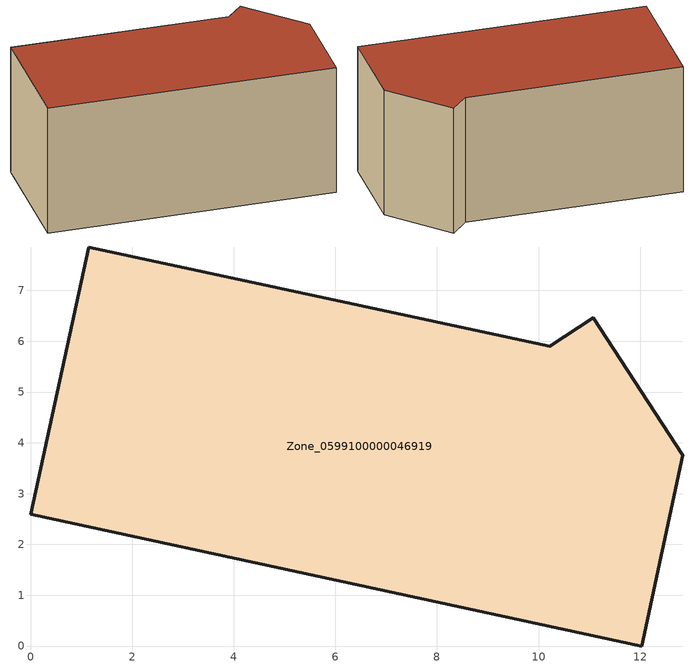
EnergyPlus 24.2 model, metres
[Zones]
Zone_0599100000046919
 floor ground (C_G): 12.03,0 0,2.6 1.14,7.86 10.22,5.91 11.08,6.47 12.84,3.75 z0
 wall outside (C_F): 12.03,0 12.84,3.75 11.08,6.47 10.22,5.91 1.14,7.86 0,2.6 12.03,0 z0:5.83
 roof outside (C_R): 0,2.6 12.03,0 12.84,3.75 11.08,6.47 10.22,5.91 1.14,7.86 z5.83
[BUILDING]
Pand.0599100000046919: North Axis=0; Terrain=City; Loads Convergence Tolerance Value=0.04; Temperature Convergence Tolerance Value=0.4; Solar Distribution=FullExterior; Maximum Number of Warmup Days=25; Minimum Number of Warmup Days=1
[Site:Location]
Rotterdam.The.Hague.AP_ZH_NLD Design_Conditions: Latitude=51.96; Longitude=4.45; Time Zone=1; Elevation=-4.5
[SITE:GROUNDTEMPERATURE:BUILDINGSURFACE]
18, 18, 18, 18, 18, 18, 18, 18, 18, 18, 18, 18
[MATERIAL] Thermal Absorptance=0.9; Solar Absorptance=0.7; Visible Absorptance=0.7
Name | Roughness | Thickness | Conductivity | Density | Specific Heat
G.TC.1975-1991 | MediumSmooth | 0.15 | 0.288461 | 540 | 1210
F.TC.1975-1991 | Rough | 0.3 | 0.230769 | 1920 | 840
R.TC.1975-1991 | MediumRough | 0.2 | 0.153846 | 1500 | 1000
[CONSTRUCTION]
C_G: G.TC.1975-1991
C_F: F.TC.1975-1991
C_R: R.TC.1975-1991
[ZONE]
Zone_0599100000046919: Type=1; Multiplier=1; Ceiling Height=Autocalculate; Volume=Autocalculate; Floor Area=autocalculate; Part of Total Floor Area=Yes
[ZONEINFILTRATION:DESIGNFLOWRATE]
Infil_Zone_0599100000046919: Zone or ZoneList or Space or SpaceList=Zone_0599100000046919; Schedule=AlwaysOn; Design Flow Rate Calculation Method=Flow/Area; Flow Rate per Floor Area=0.003; Constant Term Coefficient=1; Temperature Term Coefficient=0; Velocity Term Coefficient=0; Velocity Squared Term Coefficient=0
[HVACTEMPLATE:ZONE:IDEALLOADSAIRSYSTEM]
Zone_0599100000046919: Maximum Heating Supply Air Temperature=50; Minimum Cooling Supply Air Temperature=13; Maximum Heating Supply Air Humidity Ratio=0.0156; Minimum Cooling Supply Air Humidity Ratio=0.0077; Heating Limit=NoLimit; Cooling Limit=NoLimit; Dehumidification Control Type=ConstantSensibleHeatRatio; Cooling Sensible Heat Ratio=0.7; Dehumidification Setpoint=60; Humidification Control Type=None; Humidification Setpoint=30; Outdoor Air Method=None; Outdoor Air Flow Rate per Person=0.00944; Outdoor Air Flow Rate per Zone Floor Area=0; Outdoor Air Flow Rate per Zone=0; Demand Controlled Ventilation Type=None; Outdoor Air Economizer Type=NoEconomizer; Heat Recovery Type=None; Sensible Heat Recovery Effectiveness=0.7; Latent Heat Recovery Effectiveness=0.65
[ZONECONTROL:THERMOSTAT]
ThermostatControl_Zone_0599100000046919: Zone or ZoneList=Zone_0599100000046919; Control Type Schedule=DualSetpointControlType; Control 1=Thermostat_Zone_0599100000046919; Temperature Difference Between Cutout And Setpoint=0
[THERMOSTATSETPOINT:DUALSETPOINT]
Thermostat_Zone_0599100000046919: Heating Setpoint Temperature Schedule=HeatingSetpoint_Zone_0599100000046919; Cooling Setpoint Temperature Schedule=CoolingSetpoint_Zone_0599100000046919
[SCHEDULE:COMPACT]
HeatingSetpoint_Zone_0599100000046919: Through: 12/31, For: AllDays, Until: 24:00, 21
CoolingSetpoint_Zone_0599100000046919: Through: 12/31, For: AllDays, Until: 24:00, 24
DualSetpointControlType: Through: 12/31, For: AllDays, Until: 24:00, 4
AlwaysOn: Through: 12/31, For: AllDays, Until: 24:00, 1
